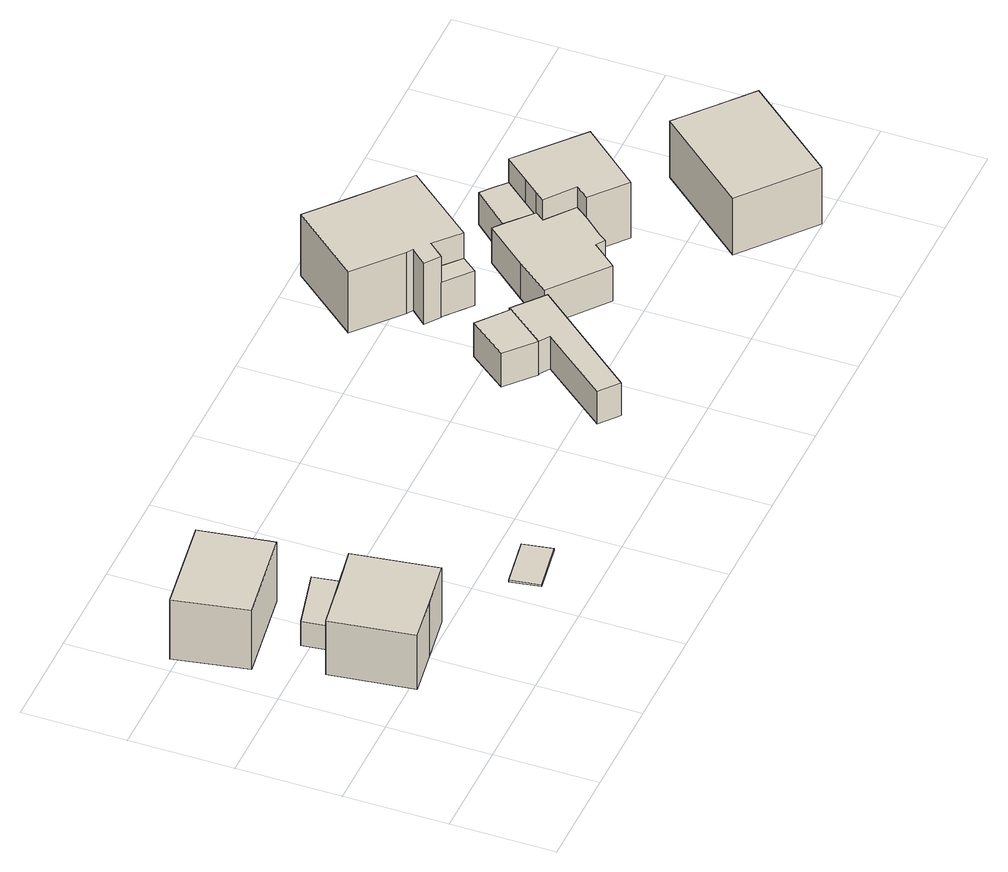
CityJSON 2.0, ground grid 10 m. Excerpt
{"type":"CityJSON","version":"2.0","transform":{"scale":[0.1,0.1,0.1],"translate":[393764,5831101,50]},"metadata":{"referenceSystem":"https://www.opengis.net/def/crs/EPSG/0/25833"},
"CityObjects":{
"building1":{"type":"Building","attributes":{"Gemeindeschluessel":"11000003","BezugspunktDach":"2200","function":"31001_1010","measuredHeight":8.58,"storeysAboveGround":1},"address":[{"country":"Germany","locality":"Berlin","thoroughfareNumber":"34B","thoroughfareName":"Schönerlinder Straße"}],"geometry":[{"type":"Solid","lod":"1","boundaries":[[[[0,1,2,3,4,5,6]],[[7,8,9,10,11,12,13]],[[7,13,6,5]],[[8,7,5,4]],[[9,8,4,3]],[[10,9,3,2]],[[11,10,2,1]],[[12,11,1,0]],[[13,12,0,6]]]]}]},
"building2":{"type":"Building","attributes":{"Gemeindeschluessel":"11000003","BezugspunktDach":"2200","function":"31001_1010","measuredHeight":7.86,"storeysAboveGround":1},"address":[{"country":"Germany","locality":"Berlin","thoroughfareNumber":"34A","thoroughfareName":"Schönerlinder Straße"}],"geometry":[{"type":"Solid","lod":"1","boundaries":[[[[14,15,16,17]],[[18,19,20,21]],[[18,21,17,16]],[[19,18,16,15]],[[20,19,15,14]],[[21,20,14,17]]]]}]},
"building3":{"type":"Building","attributes":{"Gemeindeschluessel":"11000003","BezugspunktDach":"2200","function":"31001_2463","measuredHeight":2.69,"storeysAboveGround":1},"address":[{"country":"Germany","locality":"Berlin","thoroughfareNumber":"34B (1)","thoroughfareName":"Schönerlinder Straße"}],"geometry":[{"type":"Solid","lod":"1","boundaries":[[[[22,23,24,25]],[[26,27,28,29]],[[26,29,25,24]],[[27,26,24,23]],[[28,27,23,22]],[[29,28,22,25]]]]}]},
"building4":{"type":"Building","attributes":{"Gemeindeschluessel":"11000003","BezugspunktDach":"2200","function":"31001_2000","measuredHeight":0.202,"storeysAboveGround":1},"address":[{"country":"Germany","locality":"Berlin","thoroughfareNumber":"35 (1)","thoroughfareName":"Schönerlinder Straße"}],"geometry":[{"type":"Solid","lod":"1","boundaries":[[[[30,31,32,33]],[[34,35,36,37]],[[34,37,33,32]],[[35,34,32,31]],[[36,35,31,30]],[[37,36,30,33]]]]}]},
"building5":{"type":"Building","attributes":{"Gemeindeschluessel":"11000003","BezugspunktDach":"2200","function":"31001_2000","measuredHeight":3.71,"storeysAboveGround":1},"address":[{"country":"Germany","locality":"Berlin","thoroughfareNumber":"6 (1)","thoroughfareName":"Straße 180"}],"geometry":[{"type":"Solid","lod":"1","boundaries":[[[[38,39,40,41,42,43,44]],[[45,46,47,48,49,50,51]],[[45,51,44,43]],[[46,45,43,42]],[[47,46,42,41]],[[48,47,41,40]],[[49,48,40,39]],[[50,49,39,38]],[[51,50,38,44]]]]}]},
"building6":{"type":"Building","attributes":{"Gemeindeschluessel":"11000003","BezugspunktDach":"2200","function":"51009_1610","measuredHeight":3.76,"storeysAboveGround":0},"address":[{"country":"Germany","locality":"Berlin"}],"geometry":[{"type":"Solid","lod":"1","boundaries":[[[[42,41,52,53]],[[54,55,56,57]],[[54,57,53,52]],[[55,54,52,41]],[[56,55,41,42]],[[57,56,42,53]]]]}]},
"building7":{"type":"Building","attributes":{"Gemeindeschluessel":"11000003","BezugspunktDach":"2200","function":"51009_1610","measuredHeight":3.9,"storeysAboveGround":0},"address":[{"country":"Germany","locality":"Berlin"}],"geometry":[{"type":"Solid","lod":"1","boundaries":[[[[58,59,60,61]],[[62,63,64,65]],[[62,65,61,60]],[[63,62,60,59]],[[64,63,59,58]],[[65,64,58,61]]]]}]},
"building8":{"type":"Building","attributes":{"Gemeindeschluessel":"11000003","BezugspunktDach":"2200","function":"31001_1010","measuredHeight":9.36,"storeysAboveGround":1},"address":[{"country":"Germany","locality":"Berlin","thoroughfareNumber":"6","thoroughfareName":"Straße 180"}],"geometry":[{"type":"Solid","lod":"1","boundaries":[[[[66,67,68,69,70,71,72,73,74,75]],[[76,77,78,79,80,81,82,83,84,85]],[[76,85,75,74]],[[77,76,74,73]],[[78,77,73,72]],[[79,78,72,71]],[[80,79,71,70]],[[81,80,70,69]],[[82,81,69,68]],[[83,82,68,67]],[[84,83,67,66]],[[85,84,66,75]]]]}]},
"building9":{"type":"Building","attributes":{"Gemeindeschluessel":"11000003","BezugspunktDach":"2200","function":"31001_1010","measuredHeight":6.54,"storeysAboveGround":1},"address":[{"country":"Germany","locality":"Berlin","thoroughfareNumber":"8 (1)","thoroughfareName":"Straße 180"}],"geometry":[{"type":"Solid","lod":"1","boundaries":[[[[86,87,88,89,90,91,92,93,94,95,96,97]],[[98,99,100,101,102,103,104,105,106,107,108,109]],[[98,109,97,96]],[[99,98,96,95]],[[100,99,95,94]],[[101,100,94,93]],[[102,101,93,92]],[[103,102,92,91]],[[104,103,91,90]],[[105,104,90,89]],[[106,105,89,88]],[[107,106,88,87]],[[108,107,87,86]],[[109,108,86,97]]]]}]},
"building10":{"type":"Building","attributes":{"Gemeindeschluessel":"11000003","BezugspunktDach":"2200","function":"31001_2463","measuredHeight":3.93,"storeysAboveGround":1},"address":[{"country":"Germany","locality":"Berlin","thoroughfareNumber":"8 (2)","thoroughfareName":"Straße 180"}],"geometry":[{"type":"Solid","lod":"1","boundaries":[[[[110,111,112,113,114]],[[115,116,117,101,100]],[[115,100,114,113]],[[116,115,113,112]],[[117,116,112,111]],[[101,117,111,110]],[[100,101,110,114]]]]}]},
"building11":{"type":"Building","attributes":{"Gemeindeschluessel":"11000003","BezugspunktDach":"2200","function":"31001_1010","measuredHeight":7.55,"storeysAboveGround":1},"address":[{"country":"Germany","locality":"Berlin","thoroughfareNumber":"8","thoroughfareName":"Straße 180"}],"geometry":[{"type":"Solid","lod":"1","boundaries":[[[[118,119,120,121,122,123,124,125,126]],[[101,127,117,128,129,130,104,103,102]],[[101,102,126,125]],[[127,101,125,124]],[[117,127,124,123]],[[128,117,123,122]],[[129,128,122,121]],[[130,129,121,120]],[[104,130,120,119]],[[103,104,119,118]],[[102,103,118,126]]]]}]},
"building12":{"type":"Building","attributes":{"Gemeindeschluessel":"11000003","BezugspunktDach":"2200","function":"31001_1010","measuredHeight":9.09,"storeysAboveGround":2},"address":[{"country":"Germany","locality":"Berlin","thoroughfareNumber":"10","thoroughfareName":"Straße 180"}],"geometry":[{"type":"Solid","lod":"1","boundaries":[[[[131,132,133,134,135]],[[136,137,138,139,140]],[[136,140,135,134]],[[137,136,134,133]],[[138,137,133,132]],[[139,138,132,131]],[[140,139,131,135]]]]}]}
},
"vertices":[
[52,91,70],[98,98,70],[144,105,70],[132,187,70],[86,179,70],[72,177,70],[41,172,70],[72,177,9],[86,179,9],[132,187,9],[144,105,9],[98,98,9],[52,91,9],[41,172,9],
[21,233,78],[114,247,78],[103,318,78],[8,304,78],[103,318,11],[114,247,11],[21,233,11],[8,304,11],
[72,177,37],[132,187,37],[127,220,37],[68,206,37],[127,220,10],[132,187,10],[72,177,10],[68,206,10],
[219,42,12],[268,50,12],[263,79,12],[214,71,12],[263,79,10],[268,50,10],[219,42,10],[214,71,10],
[460,65,44],[546,168,44],[517,192,44],[516,190,44],[485,152,44],[495,145,44],[442,80,44],[495,145,7],[485,152,7],[516,190,7],[517,192,7],[546,168,7],[460,65,7],[442,80,7],
[487,213,44],[458,176,44],[487,213,6],[516,190,6],[485,152,6],[458,176,6],
[551,238,45],[563,253,45],[539,274,45],[526,259,45],[539,274,6],[563,253,6],[551,238,6],[526,259,6],
[520,289,74],[526,285,74],[512,270,74],[526,259,74],[539,274,74],[563,253,74],[619,320,74],[576,356,74],[533,393,74],[477,326,74],[533,393,5],[576,356,5],[619,320,5],[563,253,5],[539,274,5],[526,259,5],[512,270,5],[526,285,5],[520,289,5],[477,326,5],
[603,130,44],[623,154,44],[632,149,44],[637,156,44],[654,175,44],[664,188,44],[637,209,44],[644,218,44],[621,238,44],[611,246,44],[576,205,44],[550,173,44],[576,205,4],[611,246,4],[621,238,4],[644,218,4],[637,209,4],[664,188,4],[654,175,4],[637,156,4],[632,149,4],[623,154,4],[603,130,4],[550,173,4],
[644,218,40],[677,257,40],[666,267,40],[655,276,40],[621,238,40],[655,276,4],[666,267,4],[677,257,4],
[664,188,67],[654,175,67],[687,147,67],[718,183,67],[737,205,67],[677,257,67],[657,233,67],[644,218,67],[637,209,67],[657,233,4],[737,205,4],[718,183,4],[687,147,4],
[766,1,68],[841,90,68],[808,118,68],[775,146,68],[699,57,68],[775,146,4],[808,118,4],[841,90,4],[766,1,4],[699,57,4]
]}
